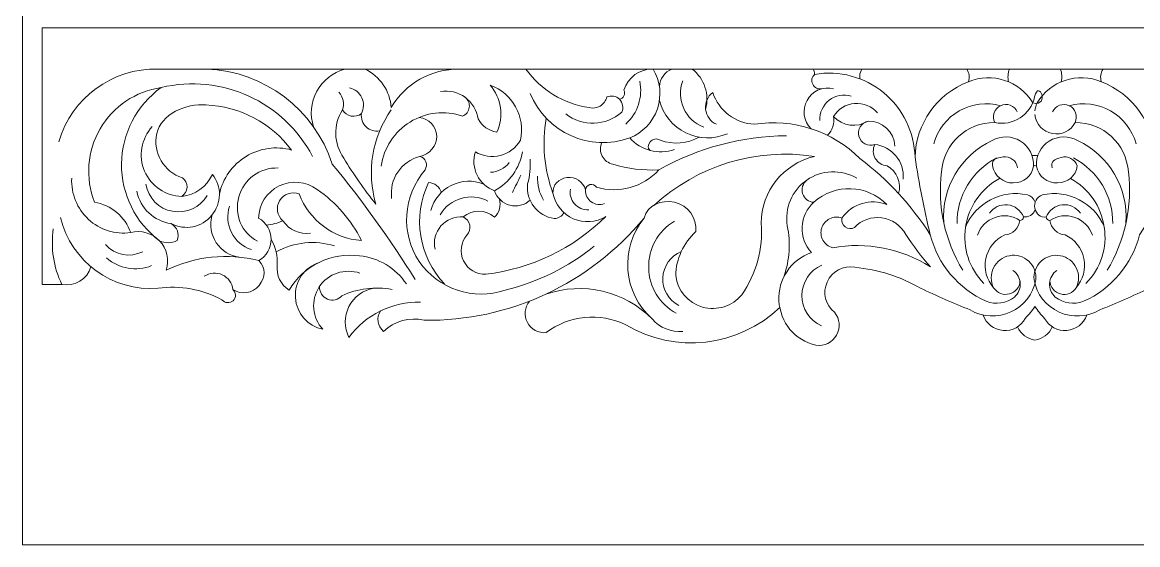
# Model space of a CAD drawing. Header units: millimetres. Extents: x 4334 to 4578, y 2334 to 2588.
# Drawn here: x 4333.9 to 4446.3, y 2466.1 to 2518.7 of the extents above; entities that cross this region are included whole.
import ezdxf

# ---------------------------------------------------------------- set-up
doc = ezdxf.new("R2010")
doc.units = ezdxf.units.MM
doc.header["$MEASUREMENT"] = 0
doc.layers.add('SITARA ALL', color=18, linetype='Continuous', true_color=0x000000)

msp = doc.modelspace()

# ---------------------------------------------------------------- linework, layer by layer
at = {"layer": 'SITARA ALL', "lineweight": 9}
for points, knots in [([(4333.92, 2588.11), (4333.92, 2588.11), (4577.92, 2588.11), (4577.92, 2588.11), (4577.92, 2588.11), (4577.92, 2466.11), (4577.92, 2466.11), (4577.92, 2466.11), (4333.92, 2466.11), (4333.92, 2466.11), (4333.92, 2466.11), (4333.92, 2588.11), (4333.92, 2588.11)], [0, 0, 0, 0, 0.25, 0.25, 0.25, 0.5, 0.5, 0.5, 0.75, 0.75, 0.75, 1, 1, 1, 1]), ([(4337.04, 2497.92), (4336.77, 2496.01), (4337.06, 2494.06), (4337.9, 2492.31), (4337.9, 2492.31), (4335.92, 2492.31), (4335.92, 2492.31), (4335.92, 2492.31), (4335.92, 2518.15), (4335.92, 2518.15), (4335.92, 2518.15), (4435.69, 2518.15), (4435.69, 2518.15), (4435.69, 2518.15), (4535.92, 2518.15), (4535.92, 2518.15), (4535.92, 2518.15), (4535.92, 2492.31), (4535.92, 2492.31), (4535.92, 2492.31), (4533.93, 2492.31), (4533.93, 2492.31), (4534.77, 2494.06), (4535.07, 2496.01), (4534.79, 2497.92)], [0, 0, 0, 0, 0.111111, 0.111111, 0.111111, 0.222222, 0.222222, 0.222222, 0.333333, 0.333333, 0.333333, 0.444444, 0.444444, 0.444444, 0.555556, 0.555556, 0.555556, 0.666667, 0.666667, 0.666667, 0.777778, 0.777778, 0.777778, 1, 1, 1, 1]), ([(4363.16, 2505.21), (4360.25, 2510.73), (4353.98, 2513.59), (4347.9, 2512.14), (4345.42, 2510.36), (4343.94, 2507.5), (4343.91, 2504.45), (4343.89, 2501.4), (4345.3, 2498.53), (4347.75, 2496.7), (4348.31, 2496.44), (4348.96, 2496.45), (4349.51, 2496.74), (4349.77, 2497.38), (4349.51, 2498.11), (4348.91, 2498.44), (4350.3, 2497.71), (4352.01, 2498.06), (4353, 2499.28), (4353.99, 2500.49), (4354.05, 2502.16), (4353.06, 2503.38), (4352.49, 2502.16), (4351.32, 2501.33), (4349.99, 2501.18), (4348.35, 2501.22), (4346.88, 2502.21), (4346.23, 2503.72), (4345.59, 2505.23), (4345.9, 2507), (4347.01, 2508.21)], [0, 0, 0, 0, 0.090909, 0.090909, 0.090909, 0.181818, 0.181818, 0.181818, 0.272727, 0.272727, 0.272727, 0.363636, 0.363636, 0.363636, 0.454545, 0.454545, 0.454545, 0.545455, 0.545455, 0.545455, 0.636364, 0.636364, 0.636364, 0.727273, 0.727273, 0.727273, 0.818182, 0.818182, 0.818182, 1, 1, 1, 1]), ([(4373.49, 2492.82), (4370.95, 2496.86), (4368.16, 2500.74), (4365.14, 2504.44), (4363.33, 2509.96), (4358.29, 2513.77), (4352.48, 2514)], [0, 0, 0, 0, 0.333333, 0.333333, 0.333333, 1, 1, 1, 1]), ([(4366.4, 2514), (4365.19, 2513.67), (4364.17, 2512.86), (4363.57, 2511.76), (4362.98, 2510.65), (4362.86, 2509.36), (4363.26, 2508.17)], [0, 0, 0, 0, 0.333333, 0.333333, 0.333333, 1, 1, 1, 1]), ([(4377.91, 2514), (4375.1, 2514.02), (4372.5, 2512.55), (4371.07, 2510.13), (4370.96, 2511.8), (4369.95, 2513.28), (4368.44, 2514)], [0, 0, 0, 0, 0.333333, 0.333333, 0.333333, 1, 1, 1, 1]), ([(4384.64, 2514), (4386.14, 2511.89), (4388.45, 2510.49), (4391.02, 2510.13), (4391.39, 2510.02), (4391.8, 2510.08), (4392.13, 2510.28), (4392.46, 2510.48), (4392.7, 2510.81), (4392.79, 2511.19), (4393.22, 2511.38), (4393.73, 2511.29), (4394.07, 2510.96), (4394.41, 2510.62), (4394.5, 2510.1), (4394.31, 2509.67), (4392.72, 2508.25), (4390.34, 2508.17), (4388.66, 2509.49)], [0, 0, 0, 0, 0.142857, 0.142857, 0.142857, 0.285714, 0.285714, 0.285714, 0.428571, 0.428571, 0.428571, 0.571429, 0.571429, 0.571429, 0.714286, 0.714286, 0.714286, 1, 1, 1, 1]), ([(4385.07, 2511.55), (4386.68, 2507.61), (4391.09, 2505.64), (4395.1, 2507.07), (4396.41, 2507.59), (4397.43, 2508.65), (4397.89, 2509.99), (4398.34, 2511.32), (4398.19, 2512.79), (4397.47, 2514), (4396.12, 2514.05), (4394.9, 2513.18), (4394.52, 2511.87), (4394.61, 2511.69), (4394.61, 2511.48), (4394.52, 2511.3), (4394.44, 2511.12), (4394.27, 2510.99), (4394.07, 2510.95)], [0, 0, 0, 0, 0.142857, 0.142857, 0.142857, 0.285714, 0.285714, 0.285714, 0.428571, 0.428571, 0.428571, 0.571429, 0.571429, 0.571429, 0.714286, 0.714286, 0.714286, 1, 1, 1, 1]), ([(4413.73, 2513.47), (4413.44, 2513.22), (4413.36, 2512.81), (4413.53, 2512.47), (4413.71, 2512.13), (4414.07, 2511.94), (4414.44, 2512.02)], [0, 0, 0, 0, 0.333333, 0.333333, 0.333333, 1, 1, 1, 1]), ([(4429.22, 2512.72), (4426.05, 2511.51), (4423.93, 2508.51), (4423.84, 2505.12), (4423.78, 2507.63), (4422.63, 2510), (4420.69, 2511.61), (4418.74, 2513.21), (4416.22, 2513.89), (4413.73, 2513.47), (4413.72, 2513.66), (4413.68, 2513.83), (4413.6, 2514)], [0, 0, 0, 0, 0.2, 0.2, 0.2, 0.4, 0.4, 0.4, 0.6, 0.6, 0.6, 1, 1, 1, 1]), ([(4431.87, 2508.62), (4433.7, 2508.23), (4435.49, 2509.38), (4435.89, 2511.21), (4436.28, 2513.03), (4437.51, 2510.19), (4435.69, 2510.59), (4434.37, 2512.81), (4431.61, 2513.73), (4429.22, 2512.72), (4429.36, 2513.15), (4429.3, 2513.62), (4429.06, 2514)], [0, 0, 0, 0, 0.2, 0.2, 0.2, 0.4, 0.4, 0.4, 0.6, 0.6, 0.6, 1, 1, 1, 1]), ([(4524.7, 2514), (4524.7, 2514), (4433.34, 2514), (4433.34, 2514), (4433.19, 2513.59), (4433.16, 2513.14), (4433.27, 2512.71)], [0, 0, 0, 0, 0.333333, 0.333333, 0.333333, 1, 1, 1, 1]), ([(4442.61, 2512.72), (4440.22, 2513.72), (4437.46, 2512.81), (4436.14, 2510.59), (4436.02, 2510.34), (4435.94, 2510.07), (4435.92, 2509.8)], [0, 0, 0, 0, 0.333333, 0.333333, 0.333333, 1, 1, 1, 1]), ([(4442.78, 2514), (4442.53, 2513.62), (4442.47, 2513.15), (4442.61, 2512.72), (4445.77, 2511.51), (4447.9, 2508.51), (4447.99, 2505.12), (4448.05, 2507.63), (4449.19, 2510), (4451.13, 2511.6), (4453.07, 2513.21), (4455.62, 2513.89), (4458.1, 2513.47)], [0, 0, 0, 0, 0.2, 0.2, 0.2, 0.4, 0.4, 0.4, 0.6, 0.6, 0.6, 1, 1, 1, 1]), ([(4376.05, 2511.75), (4376.92, 2511.89), (4377.81, 2511.67), (4378.52, 2511.16), (4379.23, 2510.64), (4379.7, 2509.85), (4379.83, 2508.98), (4380.22, 2508.28), (4380.91, 2507.78), (4381.71, 2507.64), (4382.43, 2509.22), (4382.17, 2511.07), (4381.04, 2512.39), (4383.31, 2511.57), (4384.61, 2509.18), (4384.09, 2506.83), (4383.65, 2506.07), (4382.92, 2505.51), (4382.07, 2505.29), (4381.22, 2505.07), (4380.31, 2505.21), (4379.55, 2505.67), (4379.04, 2504.05), (4379.89, 2502.32), (4381.49, 2501.75), (4382.98, 2502.55), (4384.01, 2504), (4384.29, 2505.67)], [0, 0, 0, 0, 0.1, 0.1, 0.1, 0.2, 0.2, 0.2, 0.3, 0.3, 0.3, 0.4, 0.4, 0.4, 0.5, 0.5, 0.5, 0.6, 0.6, 0.6, 0.7, 0.7, 0.7, 0.8, 0.8, 0.8, 1, 1, 1, 1]), ([(4415.64, 2512.02), (4414.58, 2512.29), (4413.48, 2511.81), (4412.96, 2510.85), (4412.44, 2509.9), (4412.6, 2508.74), (4413.39, 2507.99)], [0, 0, 0, 0, 0.333333, 0.333333, 0.333333, 1, 1, 1, 1]), ([(4344.84, 2497.53), (4344.26, 2499.13), (4342.87, 2500.31), (4341.19, 2500.6), (4340.24, 2503.02), (4340.45, 2505.74), (4341.75, 2507.98), (4343.05, 2510.23), (4345.33, 2511.77), (4347.9, 2512.14)], [0, 0, 0, 0, 0.25, 0.25, 0.25, 0.5, 0.5, 0.5, 1, 1, 1, 1]), ([(4371.08, 2509.91), (4369.14, 2507.14), (4368.57, 2503.63), (4369.53, 2500.39), (4368.35, 2501.86), (4367.27, 2503.42), (4366.3, 2505.04), (4365.26, 2506.48), (4365.21, 2508.4), (4366.17, 2509.89), (4366.37, 2510.5), (4366.23, 2511.18), (4365.81, 2511.66)], [0, 0, 0, 0, 0.2, 0.2, 0.2, 0.4, 0.4, 0.4, 0.6, 0.6, 0.6, 1, 1, 1, 1]), ([(4366.17, 2509.89), (4366.36, 2509.56), (4366.68, 2509.33), (4367.04, 2509.27), (4367.41, 2509.2), (4367.79, 2509.29), (4368.08, 2509.52), (4368.34, 2510.02), (4368.35, 2510.61), (4368.11, 2511.12), (4367.88, 2511.63), (4367.41, 2512), (4366.86, 2512.11)], [0, 0, 0, 0, 0.2, 0.2, 0.2, 0.4, 0.4, 0.4, 0.6, 0.6, 0.6, 1, 1, 1, 1]), ([(4370.07, 2504.23), (4370.33, 2506.07), (4371.39, 2507.7), (4372.97, 2508.67), (4374.55, 2509.65), (4376.49, 2509.86), (4378.25, 2509.27), (4378.62, 2509.41), (4378.89, 2509.74), (4378.94, 2510.13), (4379, 2510.53), (4378.84, 2510.92), (4378.52, 2511.15)], [0, 0, 0, 0, 0.2, 0.2, 0.2, 0.4, 0.4, 0.4, 0.6, 0.6, 0.6, 1, 1, 1, 1]), ([(4423.84, 2505.12), (4424.24, 2502.5), (4424.75, 2499.9), (4425.37, 2497.32), (4423.5, 2500.29), (4421.1, 2502.88), (4418.29, 2504.98), (4415.51, 2507.78), (4411.55, 2509.07), (4407.65, 2508.44), (4405.73, 2508.54), (4404.06, 2509.81), (4403.46, 2511.65), (4402.94, 2511.24), (4402.68, 2510.59), (4402.75, 2509.94), (4402.83, 2509.29), (4403.23, 2508.72), (4403.83, 2508.44)], [0, 0, 0, 0, 0.142857, 0.142857, 0.142857, 0.285714, 0.285714, 0.285714, 0.428571, 0.428571, 0.428571, 0.571429, 0.571429, 0.571429, 0.714286, 0.714286, 0.714286, 1, 1, 1, 1]), ([(4417.41, 2511.26), (4416.65, 2511.51), (4415.82, 2511.36), (4415.19, 2510.87), (4414.56, 2510.38), (4414.21, 2509.61), (4414.26, 2508.82)], [0, 0, 0, 0, 0.333333, 0.333333, 0.333333, 1, 1, 1, 1]), ([(4468, 2508.44), (4468.6, 2508.73), (4469, 2509.29), (4469.08, 2509.95), (4469.15, 2510.6), (4468.89, 2511.24), (4468.37, 2511.65), (4467.78, 2509.81), (4466.1, 2508.54), (4464.18, 2508.44), (4460.28, 2509.07), (4456.32, 2507.78), (4453.54, 2504.98), (4450.73, 2502.88), (4448.33, 2500.29), (4446.46, 2497.32), (4445.7, 2494.35), (4443.62, 2491.88), (4440.82, 2490.62), (4439.86, 2490.25), (4438.77, 2490.41), (4437.97, 2491.05), (4437.57, 2491.39), (4437.36, 2491.9), (4437.39, 2492.42), (4437.42, 2492.95), (4437.7, 2493.43), (4438.13, 2493.72)], [0, 0, 0, 0, 0.1, 0.1, 0.1, 0.2, 0.2, 0.2, 0.3, 0.3, 0.3, 0.4, 0.4, 0.4, 0.5, 0.5, 0.5, 0.6, 0.6, 0.6, 0.7, 0.7, 0.7, 0.8, 0.8, 0.8, 1, 1, 1, 1]), ([(4349.99, 2501.18), (4350.3, 2501.38), (4350.5, 2501.72), (4350.51, 2502.1), (4350.52, 2502.47), (4350.35, 2502.83), (4350.04, 2503.04), (4348.17, 2503.65), (4347.05, 2505.57), (4347.45, 2507.51), (4347.86, 2509.44), (4350.45, 2510.59), (4352.41, 2510.39), (4355.82, 2510.25), (4358.99, 2508.58), (4361.04, 2505.85), (4359.48, 2506.28), (4357.82, 2506.04), (4356.45, 2505.2), (4355.07, 2504.36), (4354.11, 2503), (4353.77, 2501.42)], [0, 0, 0, 0, 0.125, 0.125, 0.125, 0.25, 0.25, 0.25, 0.375, 0.375, 0.375, 0.5, 0.5, 0.5, 0.625, 0.625, 0.625, 0.75, 0.75, 0.75, 1, 1, 1, 1]), ([(4398.09, 2510.84), (4398.46, 2509.41), (4399.43, 2508.22), (4400.75, 2507.58), (4402.07, 2506.93), (4403.6, 2506.9), (4404.94, 2507.49)], [0, 0, 0, 0, 0.333333, 0.333333, 0.333333, 1, 1, 1, 1]), ([(4420.07, 2509.6), (4419.49, 2510.26), (4418.63, 2510.61), (4417.75, 2510.54), (4416.88, 2510.46), (4416.09, 2509.98), (4415.63, 2509.23), (4416.53, 2508.25), (4418, 2508.05), (4419.12, 2508.77), (4420.54, 2508.78), (4421.73, 2507.67), (4421.81, 2506.24)], [0, 0, 0, 0, 0.2, 0.2, 0.2, 0.4, 0.4, 0.4, 0.6, 0.6, 0.6, 1, 1, 1, 1]), ([(4432.46, 2510.31), (4431.06, 2510.7), (4429.56, 2510.52), (4428.3, 2509.8), (4427.03, 2509.08), (4426.11, 2507.89), (4425.73, 2506.48)], [0, 0, 0, 0, 0.333333, 0.333333, 0.333333, 1, 1, 1, 1]), ([(4434.14, 2509.69), (4434.01, 2510), (4433.75, 2510.24), (4433.43, 2510.36), (4433.12, 2510.47), (4432.77, 2510.46), (4432.46, 2510.31), (4432.16, 2510.17), (4431.92, 2509.91), (4431.81, 2509.59), (4431.7, 2509.27), (4431.72, 2508.92), (4431.87, 2508.62), (4429.05, 2508.64), (4426.7, 2506.47), (4426.5, 2503.65), (4426.09, 2500.2), (4426.84, 2496.71), (4428.64, 2493.74)], [0, 0, 0, 0, 0.142857, 0.142857, 0.142857, 0.285714, 0.285714, 0.285714, 0.428571, 0.428571, 0.428571, 0.571429, 0.571429, 0.571429, 0.714286, 0.714286, 0.714286, 1, 1, 1, 1]), ([(4443.2, 2493.74), (4445, 2496.71), (4445.75, 2500.2), (4445.33, 2503.65), (4445.13, 2506.47), (4442.78, 2508.64), (4439.96, 2508.62), (4440.11, 2508.92), (4440.13, 2509.27), (4440.02, 2509.59), (4439.91, 2509.91), (4439.68, 2510.17), (4439.37, 2510.31), (4439.07, 2510.46), (4438.71, 2510.47), (4438.4, 2510.35), (4438.08, 2510.24), (4437.83, 2510), (4437.69, 2509.69)], [0, 0, 0, 0, 0.142857, 0.142857, 0.142857, 0.285714, 0.285714, 0.285714, 0.428571, 0.428571, 0.428571, 0.571429, 0.571429, 0.571429, 0.714286, 0.714286, 0.714286, 1, 1, 1, 1]), ([(4446.1, 2506.48), (4445.72, 2507.89), (4444.79, 2509.08), (4443.53, 2509.8), (4442.26, 2510.52), (4440.77, 2510.7), (4439.37, 2510.31)], [0, 0, 0, 0, 0.333333, 0.333333, 0.333333, 1, 1, 1, 1]), ([(4368.08, 2509.52), (4368.01, 2509.03), (4368.19, 2508.53), (4368.55, 2508.18), (4368.92, 2507.84), (4369.42, 2507.69), (4369.91, 2507.78)], [0, 0, 0, 0, 0.333333, 0.333333, 0.333333, 1, 1, 1, 1]), ([(4373.9, 2509.14), (4374.87, 2509.03), (4375.62, 2508.23), (4375.66, 2507.25), (4375.7, 2506.28), (4374.91, 2505.39), (4373.95, 2505.21), (4372.07, 2504.71), (4370.86, 2502.9), (4371.12, 2500.98)], [0, 0, 0, 0, 0.25, 0.25, 0.25, 0.5, 0.5, 0.5, 1, 1, 1, 1]), ([(4381.98, 2500.91), (4382.16, 2500.26), (4381.97, 2499.55), (4381.48, 2499.08), (4380.59, 2499.88), (4379.24, 2499.9), (4378.33, 2499.11), (4378.67, 2498.96), (4378.91, 2498.65), (4378.98, 2498.29), (4379.05, 2497.93), (4378.95, 2497.56), (4378.7, 2497.28), (4378.08, 2496.56), (4377.95, 2495.54), (4378.37, 2494.68), (4378.79, 2493.82), (4379.66, 2493.3), (4380.61, 2493.34), (4385.17, 2493.89), (4389.42, 2495.93), (4392.69, 2499.15), (4391.7, 2498.55), (4390.48, 2498.47), (4389.42, 2498.93), (4388.36, 2499.4), (4387.59, 2500.37), (4387.37, 2501.5), (4386.48, 2503.91), (4386.25, 2506.51), (4386.7, 2509.04)], [0, 0, 0, 0, 0.090909, 0.090909, 0.090909, 0.181818, 0.181818, 0.181818, 0.272727, 0.272727, 0.272727, 0.363636, 0.363636, 0.363636, 0.454545, 0.454545, 0.454545, 0.545455, 0.545455, 0.545455, 0.636364, 0.636364, 0.636364, 0.727273, 0.727273, 0.727273, 0.818182, 0.818182, 0.818182, 1, 1, 1, 1]), ([(4435.92, 2509.41), (4436.01, 2508.46), (4436.72, 2507.68), (4437.66, 2507.51), (4438.6, 2507.33), (4439.53, 2507.77), (4439.96, 2508.62)], [0, 0, 0, 0, 0.333333, 0.333333, 0.333333, 1, 1, 1, 1]), ([(4419.12, 2508.77), (4418.78, 2508.7), (4418.49, 2508.49), (4418.32, 2508.2), (4418.14, 2507.91), (4418.09, 2507.56), (4418.18, 2507.23), (4418.28, 2506.9), (4418.5, 2506.63), (4418.8, 2506.47), (4419.11, 2506.32), (4419.46, 2506.29), (4419.78, 2506.41)], [0, 0, 0, 0, 0.2, 0.2, 0.2, 0.4, 0.4, 0.4, 0.6, 0.6, 0.6, 1, 1, 1, 1]), ([(4392.28, 2506.61), (4392.09, 2506.17), (4392.1, 2505.67), (4392.32, 2505.24), (4392.54, 2504.82), (4392.94, 2504.52), (4393.41, 2504.42), (4394.91, 2503.97), (4396.47, 2503.78), (4398.03, 2503.84), (4396.44, 2502.11), (4394, 2501.44), (4391.75, 2502.11), (4391.61, 2502.33), (4391.34, 2502.44), (4391.09, 2502.37), (4390.84, 2502.3), (4390.66, 2502.09), (4390.65, 2501.83)], [0, 0, 0, 0, 0.142857, 0.142857, 0.142857, 0.285714, 0.285714, 0.285714, 0.428571, 0.428571, 0.428571, 0.571429, 0.571429, 0.571429, 0.714286, 0.714286, 0.714286, 1, 1, 1, 1]), ([(4402.11, 2507.16), (4400.91, 2506.48), (4399.47, 2506.36), (4398.17, 2506.84), (4397.84, 2507.06), (4397.4, 2506.98), (4397.17, 2506.66), (4396.94, 2506.34), (4396.86, 2506.04), (4397.17, 2505.8)], [0, 0, 0, 0, 0.25, 0.25, 0.25, 0.5, 0.5, 0.5, 1, 1, 1, 1]), ([(4434.17, 2504.07), (4434.06, 2504.77), (4433.41, 2505.25), (4432.71, 2505.15), (4432.01, 2505.04), (4431.57, 2504.96), (4431.66, 2504.26), (4431.83, 2503.25), (4432.71, 2502.51), (4433.74, 2502.53), (4434.77, 2502.54), (4435.62, 2503.2), (4435.76, 2504.22), (4435.83, 2505.24), (4435.33, 2506.21), (4434.46, 2506.75), (4433.59, 2507.29), (4432.5, 2507.31), (4431.62, 2506.8), (4428.43, 2505.32), (4426.48, 2502.02), (4426.74, 2498.52)], [0, 0, 0, 0, 0.125, 0.125, 0.125, 0.25, 0.25, 0.25, 0.375, 0.375, 0.375, 0.5, 0.5, 0.5, 0.625, 0.625, 0.625, 0.75, 0.75, 0.75, 1, 1, 1, 1]), ([(4445.09, 2498.52), (4445.34, 2502.02), (4443.4, 2505.32), (4440.21, 2506.8), (4439.33, 2507.31), (4438.23, 2507.29), (4437.36, 2506.75), (4436.5, 2506.2), (4436, 2505.24), (4436.07, 2504.22)], [0, 0, 0, 0, 0.25, 0.25, 0.25, 0.5, 0.5, 0.5, 1, 1, 1, 1]), ([(4397.53, 2500.27), (4401.89, 2504.28), (4407.84, 2506.1), (4413.7, 2505.21), (4410.58, 2504.47), (4408.37, 2501.7), (4408.35, 2498.49), (4408.56, 2495.93), (4407.86, 2493.38), (4406.39, 2491.28), (4405.44, 2490.12), (4403.88, 2489.63), (4402.44, 2490.04), (4400.99, 2490.45), (4399.92, 2491.71), (4399.73, 2493.2), (4399.78, 2494.89), (4400.51, 2496.49), (4401.75, 2497.63), (4401.9, 2499.02), (4400.97, 2500.3), (4399.6, 2500.59), (4398.23, 2500.87), (4396.97, 2500.33), (4396.54, 2499), (4394.06, 2495.93), (4394.42, 2491.45), (4397.38, 2488.83), (4394.57, 2491.66), (4390.4, 2492.63), (4386.64, 2491.33)], [0, 0, 0, 0, 0.090909, 0.090909, 0.090909, 0.181818, 0.181818, 0.181818, 0.272727, 0.272727, 0.272727, 0.363636, 0.363636, 0.363636, 0.454545, 0.454545, 0.454545, 0.545455, 0.545455, 0.545455, 0.636364, 0.636364, 0.636364, 0.727273, 0.727273, 0.727273, 0.818182, 0.818182, 0.818182, 1, 1, 1, 1]), ([(4422.64, 2502.93), (4422.79, 2504.67), (4421.52, 2506.22), (4419.78, 2506.41), (4419.57, 2505.96), (4419.59, 2505.43), (4419.84, 2505), (4420.09, 2504.57), (4420.53, 2504.29), (4421.03, 2504.25), (4422.01, 2503.71), (4422.49, 2502.56), (4422.18, 2501.48)], [0, 0, 0, 0, 0.2, 0.2, 0.2, 0.4, 0.4, 0.4, 0.6, 0.6, 0.6, 1, 1, 1, 1]), ([(4391.51, 2496.16), (4388.9, 2494.04), (4385.84, 2492.54), (4382.57, 2491.75), (4379.36, 2490.65), (4375.81, 2491.83), (4373.9, 2494.64), (4371.99, 2497.44), (4372.28, 2501.27), (4374.48, 2503.85), (4374.64, 2504.1), (4374.67, 2504.4), (4374.56, 2504.67), (4374.45, 2504.94), (4374.23, 2505.14), (4373.95, 2505.21)], [0, 0, 0, 0, 0.166667, 0.166667, 0.166667, 0.333333, 0.333333, 0.333333, 0.5, 0.5, 0.5, 0.666667, 0.666667, 0.666667, 1, 1, 1, 1]), ([(4385.06, 2504.94), (4385.12, 2504.1), (4385.04, 2503.25), (4384.82, 2502.43), (4384.63, 2500.74), (4385.81, 2499.21), (4387.49, 2498.95), (4387.9, 2498.95), (4388.28, 2499.18), (4388.48, 2499.54)], [0, 0, 0, 0, 0.25, 0.25, 0.25, 0.5, 0.5, 0.5, 1, 1, 1, 1]), ([(4435.76, 2504.22), (4435.85, 2504.3), (4435.98, 2504.3), (4436.07, 2504.22), (4436.26, 2503.21), (4437.16, 2502.49), (4438.19, 2502.53), (4439.22, 2502.56), (4440.05, 2503.24), (4440.18, 2504.26), (4439.96, 2504.93), (4439.24, 2505.31), (4438.57, 2505.1), (4437.89, 2504.9), (4437.47, 2504.75), (4437.66, 2504.07)], [0, 0, 0, 0, 0.166667, 0.166667, 0.166667, 0.333333, 0.333333, 0.333333, 0.5, 0.5, 0.5, 0.666667, 0.666667, 0.666667, 1, 1, 1, 1]), ([(4359.69, 2504.04), (4357.85, 2504.11), (4356.21, 2502.9), (4355.73, 2501.13), (4355.25, 2499.36), (4355.98, 2497.53), (4357.6, 2496.66)], [0, 0, 0, 0, 0.333333, 0.333333, 0.333333, 1, 1, 1, 1]), ([(4410.65, 2493.17), (4411.21, 2494.79), (4411.32, 2496.52), (4410.97, 2498.2), (4410.68, 2499.99), (4411.44, 2501.79), (4412.93, 2502.82), (4414.42, 2503.86), (4416.39, 2503.93), (4417.97, 2503.03)], [0, 0, 0, 0, 0.25, 0.25, 0.25, 0.5, 0.5, 0.5, 1, 1, 1, 1]), ([(4355.12, 2491.8), (4355.97, 2491.23), (4357.12, 2491.41), (4357.76, 2492.22), (4358.4, 2493.02), (4358.48, 2494), (4357.74, 2494.71), (4354.61, 2495.5), (4351.31, 2495.16), (4348.41, 2493.75), (4348.75, 2494.78), (4348.49, 2495.92), (4347.74, 2496.71), (4346.99, 2497.49), (4345.88, 2497.81), (4344.84, 2497.53), (4343.29, 2497.32), (4341.73, 2497.81), (4340.58, 2498.87), (4339.43, 2499.93), (4338.82, 2501.45), (4338.89, 2503.01)], [0, 0, 0, 0, 0.125, 0.125, 0.125, 0.25, 0.25, 0.25, 0.375, 0.375, 0.375, 0.5, 0.5, 0.5, 0.625, 0.625, 0.625, 0.75, 0.75, 0.75, 1, 1, 1, 1]), ([(4346.35, 2502.4), (4346.59, 2501.01), (4347.67, 2499.92), (4349.06, 2499.68), (4350.44, 2499.43), (4351.82, 2500.05), (4352.52, 2501.27)], [0, 0, 0, 0, 0.333333, 0.333333, 0.333333, 1, 1, 1, 1]), ([(4358.49, 2498.3), (4359.07, 2498.34), (4359.64, 2498.48), (4360.16, 2498.73), (4359.58, 2499.23), (4359.44, 2500.08), (4359.83, 2500.75), (4360.22, 2501.41), (4361.08, 2501.69), (4361.81, 2501.43), (4362.8, 2498.78), (4365.24, 2496.94), (4368.07, 2496.74), (4367.05, 2498.8), (4365.51, 2500.57), (4363.62, 2501.87), (4362.5, 2502.7), (4361.02, 2502.84), (4359.78, 2502.23), (4358.53, 2501.61), (4357.74, 2500.37), (4357.72, 2498.99), (4358.49, 2498.55), (4358.97, 2497.74), (4358.97, 2496.86), (4358.98, 2495.97), (4358.5, 2495.15), (4357.74, 2494.71)], [0, 0, 0, 0, 0.1, 0.1, 0.1, 0.2, 0.2, 0.2, 0.3, 0.3, 0.3, 0.4, 0.4, 0.4, 0.5, 0.5, 0.5, 0.6, 0.6, 0.6, 0.7, 0.7, 0.7, 0.8, 0.8, 0.8, 1, 1, 1, 1]), ([(4376.13, 2501.58), (4375.96, 2502.16), (4375.44, 2502.56), (4374.83, 2502.57), (4373.2, 2499.16), (4373.84, 2495.1), (4376.44, 2492.36)], [0, 0, 0, 0, 0.333333, 0.333333, 0.333333, 1, 1, 1, 1]), ([(4380.39, 2502.42), (4379.34, 2502.85), (4378.15, 2502.8), (4377.13, 2502.29), (4376.11, 2501.78), (4375.37, 2500.87), (4375.08, 2499.76)], [0, 0, 0, 0, 0.333333, 0.333333, 0.333333, 1, 1, 1, 1]), ([(4392.56, 2500.45), (4392.11, 2500.28), (4391.62, 2500.34), (4391.23, 2500.62), (4390.85, 2500.9), (4390.63, 2501.35), (4390.65, 2501.83), (4390.44, 2502.66), (4389.63, 2503.2), (4388.78, 2503.07), (4387.93, 2502.94), (4387.32, 2502.36), (4387.37, 2501.5)], [0, 0, 0, 0, 0.2, 0.2, 0.2, 0.4, 0.4, 0.4, 0.6, 0.6, 0.6, 1, 1, 1, 1]), ([(4416.47, 2499), (4417.48, 2500.45), (4419.37, 2501.01), (4421.01, 2500.35), (4419.02, 2502.39), (4415.77, 2502.51), (4413.64, 2500.59), (4413.13, 2500.62), (4412.68, 2500.96), (4412.52, 2501.46), (4412.36, 2501.95), (4412.54, 2502.5), (4412.95, 2502.82)], [0, 0, 0, 0, 0.2, 0.2, 0.2, 0.4, 0.4, 0.4, 0.6, 0.6, 0.6, 1, 1, 1, 1]), ([(4432.34, 2502.98), (4430.5, 2501.97), (4429.23, 2500.16), (4428.92, 2498.08), (4428.62, 2496), (4429.29, 2493.91), (4430.77, 2492.41)], [0, 0, 0, 0, 0.333333, 0.333333, 0.333333, 1, 1, 1, 1]), ([(4441.06, 2492.41), (4442.54, 2493.91), (4443.22, 2496.02), (4442.9, 2498.09), (4442.59, 2500.17), (4441.34, 2501.98), (4439.49, 2502.98)], [0, 0, 0, 0, 0.333333, 0.333333, 0.333333, 1, 1, 1, 1]), ([(4381.49, 2501.75), (4381.72, 2501.03), (4382.3, 2500.48), (4383.03, 2500.29), (4383.75, 2500.1), (4384.52, 2500.29), (4385.07, 2500.8)], [0, 0, 0, 0, 0.333333, 0.333333, 0.333333, 1, 1, 1, 1]), ([(4389.12, 2501.92), (4389.02, 2501.39), (4389.18, 2500.84), (4389.54, 2500.43), (4389.91, 2500.03), (4390.43, 2499.81), (4390.97, 2499.84)], [0, 0, 0, 0, 0.333333, 0.333333, 0.333333, 1, 1, 1, 1]), ([(4435.92, 2500.67), (4435.78, 2501), (4435.5, 2501.24), (4435.16, 2501.33), (4432.57, 2501.91), (4429.94, 2500.54), (4428.92, 2498.09)], [0, 0, 0, 0, 0.333333, 0.333333, 0.333333, 1, 1, 1, 1]), ([(4442.91, 2498.09), (4441.89, 2500.54), (4439.26, 2501.91), (4436.67, 2501.33), (4436.11, 2501.15), (4435.78, 2500.56), (4435.92, 2499.98), (4436.06, 2499.41), (4436.48, 2499.02), (4437.06, 2499.11), (4437.06, 2499.01), (4437.1, 2498.92), (4437.17, 2498.86), (4437.24, 2498.8), (4437.34, 2498.77), (4437.43, 2498.77)], [0, 0, 0, 0, 0.166667, 0.166667, 0.166667, 0.333333, 0.333333, 0.333333, 0.5, 0.5, 0.5, 0.666667, 0.666667, 0.666667, 1, 1, 1, 1]), ([(4354.79, 2500.19), (4354.5, 2499.32), (4354.57, 2498.36), (4354.98, 2497.54), (4355.4, 2496.72), (4356.12, 2496.1), (4356.99, 2495.82)], [0, 0, 0, 0, 0.333333, 0.333333, 0.333333, 1, 1, 1, 1]), ([(4413.64, 2500.59), (4412.93, 2499.96), (4412.5, 2499.06), (4412.46, 2498.11), (4412.41, 2497.15), (4412.75, 2496.22), (4413.4, 2495.52), (4411.34, 2494.81), (4410.01, 2492.82), (4410.13, 2490.65), (4410.26, 2488.48), (4411.73, 2486.67), (4413.86, 2486.2), (4414.7, 2486.07), (4415.52, 2486.48), (4415.93, 2487.22), (4416.35, 2487.96), (4416.27, 2488.86), (4415.73, 2489.51), (4414.81, 2490.24), (4414.51, 2491.49), (4414.98, 2492.56), (4415.45, 2493.63), (4416.63, 2494.23), (4417.79, 2494.04), (4420.11, 2493.82), (4422.37, 2493.1), (4424.39, 2491.94), (4426.04, 2491.16), (4427.71, 2490.43), (4429.4, 2489.75), (4430.64, 2489.01), (4432.18, 2488.93), (4433.49, 2489.54), (4434.81, 2490.14), (4435.75, 2491.34), (4436, 2492.77), (4436.08, 2493.48), (4435.81, 2494.18), (4435.29, 2494.66), (4434.76, 2495.14), (4434.05, 2495.35), (4433.35, 2495.21), (4432.65, 2495.08), (4432.06, 2494.63), (4431.75, 2493.99), (4431.43, 2493.35), (4431.44, 2492.61), (4431.76, 2491.98)], [0, 0, 0, 0, 0.058824, 0.058824, 0.058824, 0.117647, 0.117647, 0.117647, 0.176471, 0.176471, 0.176471, 0.235294, 0.235294, 0.235294, 0.294118, 0.294118, 0.294118, 0.352941, 0.352941, 0.352941, 0.411765, 0.411765, 0.411765, 0.470588, 0.470588, 0.470588, 0.529412, 0.529412, 0.529412, 0.588235, 0.588235, 0.588235, 0.647059, 0.647059, 0.647059, 0.705882, 0.705882, 0.705882, 0.764706, 0.764706, 0.764706, 0.823529, 0.823529, 0.823529, 0.882353, 0.882353, 0.882353, 1, 1, 1, 1]), ([(4434.77, 2499.11), (4434.5, 2499.78), (4433.88, 2500.25), (4433.16, 2500.33), (4432.44, 2500.4), (4431.74, 2500.08), (4431.34, 2499.48)], [0, 0, 0, 0, 0.333333, 0.333333, 0.333333, 1, 1, 1, 1]), ([(4440.07, 2491.98), (4440.39, 2492.61), (4440.4, 2493.36), (4440.08, 2493.99), (4439.77, 2494.63), (4439.18, 2495.08), (4438.48, 2495.21), (4437.78, 2495.34), (4437.06, 2495.14), (4436.54, 2494.65), (4436.02, 2494.17), (4435.75, 2493.48), (4435.83, 2492.77), (4436.09, 2491.34), (4437.03, 2490.13), (4438.35, 2489.53), (4439.67, 2488.93), (4441.19, 2489.01), (4442.44, 2489.75), (4444.12, 2490.43), (4445.79, 2491.16), (4447.44, 2491.94), (4449.47, 2493.1), (4451.72, 2493.82), (4454.04, 2494.04), (4455.19, 2494.25), (4456.34, 2493.66), (4456.83, 2492.6), (4457.33, 2491.54), (4457, 2490.25), (4456.1, 2489.51), (4455.57, 2488.86), (4455.49, 2487.94), (4455.91, 2487.2), (4456.33, 2486.47), (4457.14, 2486.07), (4457.97, 2486.2), (4460.09, 2486.7), (4461.61, 2488.55), (4461.7, 2490.73), (4461.79, 2492.9), (4460.5, 2494.84), (4458.43, 2495.52), (4459.08, 2496.23), (4459.42, 2497.16), (4459.37, 2498.11), (4459.33, 2499.07), (4458.9, 2499.96), (4458.19, 2500.59)], [0, 0, 0, 0, 0.058824, 0.058824, 0.058824, 0.117647, 0.117647, 0.117647, 0.176471, 0.176471, 0.176471, 0.235294, 0.235294, 0.235294, 0.294118, 0.294118, 0.294118, 0.352941, 0.352941, 0.352941, 0.411765, 0.411765, 0.411765, 0.470588, 0.470588, 0.470588, 0.529412, 0.529412, 0.529412, 0.588235, 0.588235, 0.588235, 0.647059, 0.647059, 0.647059, 0.705882, 0.705882, 0.705882, 0.764706, 0.764706, 0.764706, 0.823529, 0.823529, 0.823529, 0.882353, 0.882353, 0.882353, 1, 1, 1, 1]), ([(4440.5, 2499.48), (4440.09, 2500.08), (4439.39, 2500.41), (4438.66, 2500.33), (4437.94, 2500.25), (4437.33, 2499.78), (4437.06, 2499.11)], [0, 0, 0, 0, 0.333333, 0.333333, 0.333333, 1, 1, 1, 1]), ([(4337.77, 2499.06), (4338.84, 2494.59), (4343, 2491.56), (4347.59, 2491.93), (4349.81, 2492.24), (4352.06, 2491.84), (4354.03, 2490.78), (4354.16, 2490.61), (4354.36, 2490.5), (4354.57, 2490.48), (4354.78, 2490.46), (4355, 2490.53), (4355.15, 2490.68), (4355.31, 2490.83), (4355.39, 2491.03), (4355.39, 2491.25), (4355.38, 2491.46), (4355.28, 2491.66), (4355.12, 2491.8), (4355.05, 2492.45), (4354.65, 2493.01), (4354.06, 2493.29), (4353.47, 2493.56), (4352.78, 2493.51), (4352.25, 2493.14)], [0, 0, 0, 0, 0.111111, 0.111111, 0.111111, 0.222222, 0.222222, 0.222222, 0.333333, 0.333333, 0.333333, 0.444444, 0.444444, 0.444444, 0.555556, 0.555556, 0.555556, 0.666667, 0.666667, 0.666667, 0.777778, 0.777778, 0.777778, 1, 1, 1, 1]), ([(4353, 2499.22), (4352.76, 2498.29), (4352.93, 2497.31), (4353.46, 2496.52), (4353.99, 2495.72), (4354.83, 2495.19), (4355.77, 2495.06)], [0, 0, 0, 0, 0.333333, 0.333333, 0.333333, 1, 1, 1, 1]), ([(4396.54, 2499), (4391.11, 2492.38), (4382.96, 2488.59), (4374.39, 2488.71), (4372.92, 2489.05), (4371.38, 2488.63), (4370.29, 2487.59), (4369.69, 2488.11), (4369.57, 2488.98), (4369.99, 2489.64)], [0, 0, 0, 0, 0.25, 0.25, 0.25, 0.5, 0.5, 0.5, 1, 1, 1, 1]), ([(4378.33, 2499.11), (4377.48, 2499.18), (4376.65, 2498.85), (4376.09, 2498.2), (4375.53, 2497.56), (4375.3, 2496.7), (4375.49, 2495.86)], [0, 0, 0, 0, 0.333333, 0.333333, 0.333333, 1, 1, 1, 1]), ([(4425.4, 2494.08), (4424.49, 2495.11), (4423.65, 2496.21), (4422.9, 2497.36), (4422.41, 2498.27), (4421.51, 2498.88), (4420.49, 2499.02), (4419.47, 2499.16), (4418.45, 2498.8), (4417.74, 2498.06), (4417.45, 2497.88), (4417.08, 2497.9), (4416.8, 2498.11), (4416.53, 2498.31), (4416.4, 2498.66), (4416.47, 2499), (4416.07, 2499.14), (4415.63, 2499.12), (4415.24, 2498.93), (4414.86, 2498.74), (4414.57, 2498.41), (4414.44, 2498), (4414.31, 2497.59), (4414.35, 2497.14), (4414.56, 2496.77), (4414.77, 2496.39), (4415.12, 2496.12), (4415.53, 2496.01), (4418.95, 2496.63), (4422.47, 2495.94), (4425.4, 2494.08)], [0, 0, 0, 0, 0.1, 0.1, 0.1, 0.2, 0.2, 0.2, 0.3, 0.3, 0.3, 0.4, 0.4, 0.4, 0.5, 0.5, 0.5, 0.6, 0.6, 0.6, 0.7, 0.7, 0.7, 0.8, 0.8, 0.8, 0.9, 0.9, 0.9, 1, 1, 1, 1]), ([(4434.4, 2498.77), (4433.66, 2499.25), (4432.73, 2499.36), (4431.9, 2499.06), (4431.07, 2498.77), (4430.41, 2498.12), (4430.13, 2497.28)], [0, 0, 0, 0, 0.333333, 0.333333, 0.333333, 1, 1, 1, 1]), ([(4435.92, 2499.8), (4435.73, 2499.35), (4435.26, 2499.07), (4434.77, 2499.11), (4434.77, 2499.01), (4434.73, 2498.92), (4434.66, 2498.86), (4434.59, 2498.8), (4434.5, 2498.77), (4434.4, 2498.77), (4434.32, 2497.98), (4433.68, 2497.37), (4432.88, 2497.31), (4431.9, 2496.86), (4431.2, 2495.97), (4430.98, 2494.92), (4430.76, 2493.87), (4431.05, 2492.78), (4431.76, 2491.98), (4432.1, 2491.45), (4432.74, 2491.2), (4433.35, 2491.36), (4433.95, 2491.52), (4434.38, 2492.04), (4434.41, 2492.67)], [0, 0, 0, 0, 0.111111, 0.111111, 0.111111, 0.222222, 0.222222, 0.222222, 0.333333, 0.333333, 0.333333, 0.444444, 0.444444, 0.444444, 0.555556, 0.555556, 0.555556, 0.666667, 0.666667, 0.666667, 0.777778, 0.777778, 0.777778, 1, 1, 1, 1]), ([(4437.42, 2492.67), (4437.46, 2492.04), (4437.9, 2491.51), (4438.5, 2491.36), (4439.11, 2491.2), (4439.74, 2491.44), (4440.07, 2491.98), (4440.78, 2492.78), (4441.07, 2493.87), (4440.85, 2494.93), (4440.63, 2495.98), (4439.93, 2496.86), (4438.95, 2497.31), (4438.16, 2497.37), (4437.52, 2497.98), (4437.43, 2498.77), (4438.17, 2499.25), (4439.09, 2499.36), (4439.93, 2499.07), (4440.76, 2498.78), (4441.42, 2498.12), (4441.7, 2497.28)], [0, 0, 0, 0, 0.125, 0.125, 0.125, 0.25, 0.25, 0.25, 0.375, 0.375, 0.375, 0.5, 0.5, 0.5, 0.625, 0.625, 0.625, 0.75, 0.75, 0.75, 1, 1, 1, 1]), ([(4399.6, 2498.68), (4397.95, 2497.69), (4396.96, 2495.9), (4397.01, 2493.98), (4397.05, 2492.06), (4398.1, 2490.33), (4399.79, 2489.42)], [0, 0, 0, 0, 0.333333, 0.333333, 0.333333, 1, 1, 1, 1]), ([(4372.6, 2492.36), (4371.54, 2493.97), (4369.8, 2495.01), (4367.89, 2495.19), (4365.04, 2495.57), (4362.25, 2494.21), (4360.78, 2491.74), (4359.96, 2492.29), (4359.49, 2493.25), (4359.58, 2494.24), (4359.67, 2495.15), (4359.46, 2496.07), (4358.97, 2496.85)], [0, 0, 0, 0, 0.2, 0.2, 0.2, 0.4, 0.4, 0.4, 0.6, 0.6, 0.6, 1, 1, 1, 1]), ([(4425.37, 2497.32), (4426.14, 2494.35), (4428.21, 2491.88), (4431.01, 2490.62), (4431.97, 2490.25), (4433.06, 2490.41), (4433.87, 2491.05), (4434.26, 2491.39), (4434.47, 2491.9), (4434.44, 2492.43), (4434.41, 2492.95), (4434.14, 2493.43), (4433.7, 2493.72)], [0, 0, 0, 0, 0.2, 0.2, 0.2, 0.4, 0.4, 0.4, 0.6, 0.6, 0.6, 1, 1, 1, 1]), ([(4400.29, 2495.62), (4399.21, 2495.18), (4398.48, 2494.15), (4398.43, 2492.99), (4398.38, 2491.82), (4399, 2490.74), (4400.05, 2490.21)], [0, 0, 0, 0, 0.333333, 0.333333, 0.333333, 1, 1, 1, 1]), ([(4363.82, 2494.53), (4362.31, 2494.03), (4361.33, 2492.57), (4361.43, 2490.99), (4361.54, 2489.4), (4362.64, 2488.1), (4364.2, 2487.8), (4363.11, 2488.96), (4362.95, 2490.72), (4363.82, 2492.07), (4364.68, 2493.41), (4366.42, 2493.97), (4367.93, 2493.45)], [0, 0, 0, 0, 0.2, 0.2, 0.2, 0.4, 0.4, 0.4, 0.6, 0.6, 0.6, 1, 1, 1, 1]), ([(4414.45, 2494.26), (4413.24, 2493.74), (4412.45, 2492.54), (4412.45, 2491.21), (4412.44, 2489.89), (4413.2, 2488.69), (4414.41, 2488.16)], [0, 0, 0, 0, 0.333333, 0.333333, 0.333333, 1, 1, 1, 1]), ([(4371.17, 2491.81), (4369.45, 2492.12), (4367.68, 2491.9), (4366.1, 2491.17), (4365.74, 2490.77), (4365.16, 2490.63), (4364.66, 2490.84), (4364.16, 2491.04), (4363.84, 2491.54), (4363.86, 2492.08)], [0, 0, 0, 0, 0.25, 0.25, 0.25, 0.5, 0.5, 0.5, 1, 1, 1, 1]), ([(4374.03, 2490.52), (4371.19, 2490.6), (4368.5, 2489.28), (4366.82, 2486.98), (4366.33, 2487.96), (4366.33, 2489.11), (4366.82, 2490.09), (4367.31, 2491.07), (4368.25, 2491.75), (4369.32, 2491.94)], [0, 0, 0, 0, 0.25, 0.25, 0.25, 0.5, 0.5, 0.5, 1, 1, 1, 1]), ([(4385.01, 2490.63), (4384.51, 2490.03), (4384.43, 2489.18), (4384.79, 2488.49), (4385.16, 2487.8), (4385.89, 2487.39), (4386.67, 2487.46), (4388.98, 2489.22), (4392.09, 2489.52), (4394.7, 2488.25), (4399.69, 2485.29), (4406.04, 2486), (4410.24, 2490.01)], [0, 0, 0, 0, 0.2, 0.2, 0.2, 0.4, 0.4, 0.4, 0.6, 0.6, 0.6, 1, 1, 1, 1]), ([(4430.71, 2489.23), (4431.01, 2488.36), (4431.8, 2487.75), (4432.72, 2487.68), (4433.65, 2487.61), (4434.51, 2488.08), (4434.94, 2488.9), (4435.31, 2489.27), (4435.63, 2489.67), (4435.92, 2490.1), (4436.2, 2489.67), (4436.52, 2489.27), (4436.89, 2488.9), (4437.32, 2488.09), (4438.2, 2487.61), (4439.12, 2487.68), (4440.05, 2487.75), (4440.83, 2488.36), (4441.13, 2489.23)], [0, 0, 0, 0, 0.142857, 0.142857, 0.142857, 0.285714, 0.285714, 0.285714, 0.428571, 0.428571, 0.428571, 0.571429, 0.571429, 0.571429, 0.714286, 0.714286, 0.714286, 1, 1, 1, 1]), ([(4434.17, 2488.05), (4434.48, 2487.33), (4435.14, 2486.82), (4435.92, 2486.7), (4436.69, 2486.83), (4437.35, 2487.33), (4437.67, 2488.05)], [0, 0, 0, 0, 0.333333, 0.333333, 0.333333, 1, 1, 1, 1])]:
    msp.add_open_spline(points, degree=3, knots=knots, dxfattribs=at)
for points in [[(4347.58, 2514), (4342.98, 2514.1), (4338.88, 2511.11), (4337.58, 2506.68)], [(4347.13, 2514), (4347.13, 2514), (4435.69, 2514), (4435.69, 2514)], [(4399.33, 2514), (4398.62, 2513.7), (4398.14, 2513.02), (4398.09, 2512.25)], [(4402.75, 2509.94), (4403.15, 2511.44), (4402.62, 2513.04), (4401.4, 2514)], [(4418.48, 2514), (4418.3, 2513.71), (4418.23, 2513.35), (4418.29, 2513.01)], [(4438.57, 2512.71), (4438.67, 2513.14), (4438.64, 2513.59), (4438.49, 2514)], [(4394.71, 2508.47), (4395.91, 2509.56), (4396.44, 2511.2), (4396.11, 2512.78)], [(4400.44, 2512.81), (4399.75, 2510.94), (4400.69, 2508.86), (4402.55, 2508.16)], [(4415.02, 2507.33), (4415.52, 2507.83), (4415.75, 2508.53), (4415.63, 2509.23)], [(4395.1, 2507.07), (4396.23, 2505.81), (4398, 2505.34), (4399.6, 2505.89)], [(4410.9, 2507.29), (4406.39, 2507.25), (4401.96, 2506.07), (4398.03, 2503.84)], [(4381.09, 2503.61), (4381.83, 2503.64), (4382.51, 2503.99), (4382.95, 2504.58)], [(4432.04, 2505.05), (4429.57, 2503.77), (4428.04, 2501.22), (4428.07, 2498.44)], [(4435.62, 2505.3), (4435.82, 2505.27), (4436.02, 2505.28), (4436.22, 2505.32)], [(4443.76, 2498.44), (4443.79, 2501.22), (4442.26, 2503.77), (4439.8, 2505.05)], [(4383.28, 2501.58), (4383.57, 2502.16), (4383.86, 2502.75), (4384.14, 2503.33)], [(4385.82, 2503.23), (4385.77, 2502.37), (4385.98, 2501.52), (4386.43, 2500.79)], [(4345.45, 2501.7), (4345.79, 2499.99), (4347.18, 2498.68), (4348.91, 2498.44)], [(4380.82, 2500.71), (4379.1, 2501.61), (4376.98, 2501), (4376, 2499.33)], [(4360.16, 2498.73), (4360.78, 2497.81), (4361.86, 2497.33), (4362.95, 2497.48)], [(4365.37, 2496.19), (4363.41, 2496.81), (4361.29, 2496.59), (4359.49, 2495.6)], [(4342.28, 2496.32), (4343.24, 2495.26), (4344.78, 2494.98), (4346.05, 2495.61)], [(4342.41, 2494.98), (4343.65, 2493.88), (4345.41, 2493.59), (4346.94, 2494.21)], [(4337.9, 2492.31), (4339.19, 2492.05), (4340.47, 2492.83), (4340.83, 2494.1)], [(4397.38, 2488.83), (4398.13, 2487.94), (4399.28, 2487.48), (4400.44, 2487.59)]]:
    msp.add_open_spline(points, degree=3, dxfattribs=at)

doc.saveas('drawing.dxf')
